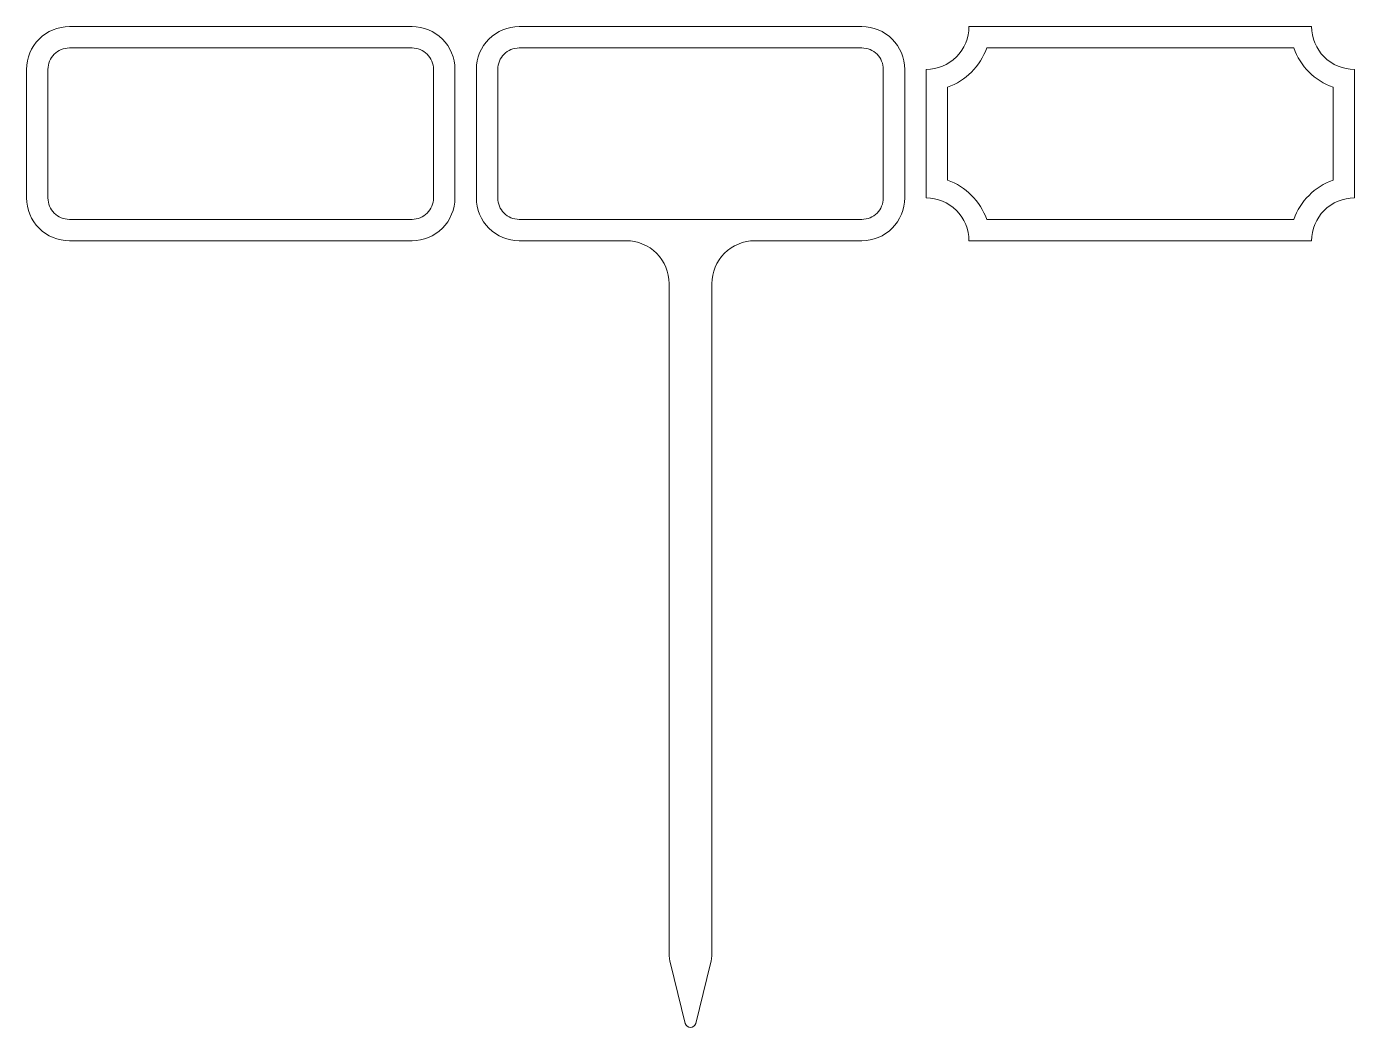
# Model space of a CAD drawing. Header units: millimetres. Extents: x 17809 to 18057, y 22720 to 22907.
import ezdxf

# ---------------------------------------------------------------- set-up
doc = ezdxf.new("R2010")
doc.units = ezdxf.units.MM
doc.layers.add('plantenlabel', color=5, linetype='Continuous', lineweight=5)

msp = doc.modelspace()

# ---------------------------------------------------------------- linework, layer by layer
at = {"layer": 'plantenlabel'}
for points in [[(17816.66, 22867.24, -0.414214), (17808.66, 22875.24), (17808.66, 22899.24, -0.414214), (17816.66, 22907.24), (17880.66, 22907.24, -0.414214), (17888.66, 22899.24), (17888.66, 22875.24, -0.414214), (17880.66, 22867.24)], [(17936.66, 22859.24), (17936.66, 22734.22, -0.061321), (17936.42, 22732.28), (17933.63, 22721.12, -0.780776), (17931.69, 22721.12), (17928.9, 22732.28, -0.061321), (17928.66, 22734.22), (17928.66, 22859.24, 0.414214), (17920.66, 22867.24), (17900.66, 22867.24, -0.414214), (17892.66, 22875.24), (17892.66, 22899.24, -0.414214), (17900.66, 22907.24), (17964.66, 22907.24, -0.414214), (17972.66, 22899.24), (17972.66, 22875.24, -0.414214), (17964.66, 22867.24), (17944.66, 22867.24, 0.414214)], [(17984.66, 22907.24, -0.414214), (17976.66, 22899.24), (17976.66, 22875.24, -0.414214), (17984.66, 22867.24), (18048.66, 22867.24, -0.414214), (18056.66, 22875.24), (18056.66, 22899.24, -0.414214), (18048.66, 22907.24)], [(17816.66, 22871.24, -0.414214), (17812.66, 22875.24), (17812.66, 22899.24, -0.414214), (17816.66, 22903.24), (17880.66, 22903.24, -0.414214), (17884.66, 22899.24), (17884.66, 22875.24, -0.414214), (17880.66, 22871.24)], [(17900.66, 22871.24, -0.414214), (17896.66, 22875.24), (17896.66, 22899.24, -0.414214), (17900.66, 22903.24), (17964.66, 22903.24, -0.414214), (17968.66, 22899.24), (17968.66, 22875.24, -0.414214), (17964.66, 22871.24)], [(17987.97, 22903.24, -0.226541), (17980.66, 22895.92), (17980.66, 22878.55, -0.226541), (17987.97, 22871.24), (18045.34, 22871.24, -0.226541), (18052.66, 22878.55), (18052.66, 22895.92, -0.226541), (18045.34, 22903.24)]]:
    msp.add_lwpolyline(points, format="xyb", close=True, dxfattribs=at)

doc.saveas('drawing.dxf')
